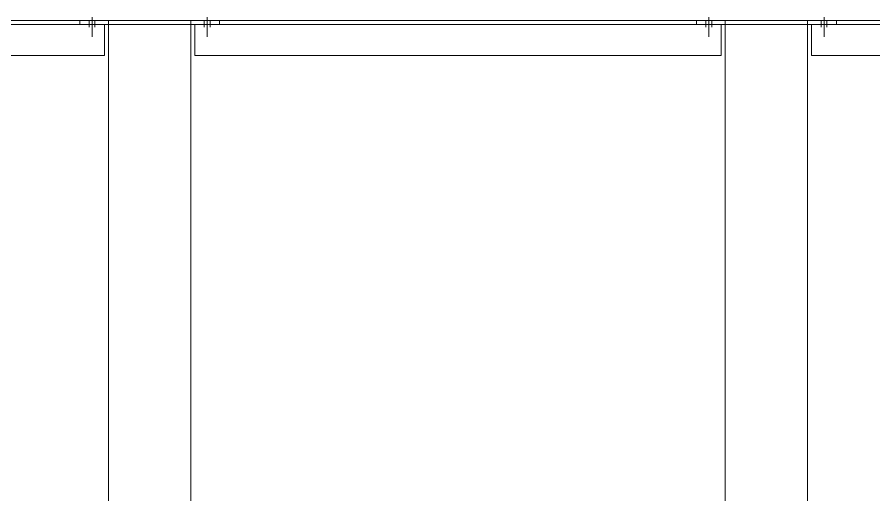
# Model space of a CAD drawing. Header units: millimetres. Extents: x 3774 to 718460, y -768339 to 192544.
# Drawn here: x 362925 to 365008, y -720400 to -719238 of the extents above; entities that cross this region are included whole.
import ezdxf

# ---------------------------------------------------------------- set-up
doc = ezdxf.new("R2010")
doc.units = ezdxf.units.MM
doc.linetypes.add('XKITLINE00', pattern=[0])
doc.linetypes.add('XKITLINE02', pattern=[4, 2, -2])
doc.layers.add('A-CANOPY', color=7, linetype='Continuous', lineweight=25)

# ---------------------------------------------------------------- blocks, each defined once
blk = doc.blocks.new('*A812963')
at = {"layer": 'A-CANOPY', "color": 7, "linetype": 'XKITLINE00', "lineweight": 0}
blk.add_line((1853.280041, -43.187037), (1988.480119, -43.187037), dxfattribs=at)
blk = doc.blocks.new('*A1693051')
at = {"layer": 'A-CANOPY', "color": 7, "linetype": 'XKITLINE00', "lineweight": 0}
for p, q in [((1881.000005, -43.26704), (1870.760005, -43.26704)), ((1870.760005, -43.86704), (1870.760005, -43.26704)), ((1881.000005, -43.86704), (1881.000005, -43.26704)), ((1881.000005, -43.86704), (1870.760005, -43.86704))]:
    blk.add_line(p, q, dxfattribs=at)
blk = doc.blocks.new('*A1703052')
at = {"layer": 'A-CANOPY', "color": 7, "linetype": 'XKITLINE00', "lineweight": 0}
for p, q in [((1893.000005, -43.26704), (1882.760005, -43.26704)), ((1882.760005, -43.86704), (1882.760005, -43.26704)), ((1893.000005, -43.86704), (1893.000005, -43.26704)), ((1893.000005, -43.86704), (1882.760005, -43.86704))]:
    blk.add_line(p, q, dxfattribs=at)
blk = doc.blocks.new('*A1713053')
at = {"layer": 'A-CANOPY', "color": 7, "linetype": 'XKITLINE02', "lineweight": 0}
for p, q in [((1883.000005, -43.12368), (1883.000005, -43.50704)), ((1883.000005, -43.12368), (1883.000005, -43.50704)), ((1882.944005, -43.18704), (1882.944005, -43.26704)), ((1882.944005, -43.18704), (1882.944005, -43.26704)), ((1882.944005, -43.26704), (1882.944005, -43.31904)), ((1882.944005, -43.26704), (1882.944005, -43.31904)), ((1883.056005, -43.18704), (1883.056005, -43.26704)), ((1883.056005, -43.18704), (1883.056005, -43.26704)), ((1883.056005, -43.26704), (1883.056005, -43.31904)), ((1883.056005, -43.26704), (1883.056005, -43.31904))]:
    blk.add_line(p, q, dxfattribs=at)
blk = doc.blocks.new('*A1723054')
at = {"layer": 'A-CANOPY', "color": 7, "linetype": 'XKITLINE02', "lineweight": 0}
for p, q in [((1880.760005, -43.12368), (1880.760005, -43.50704)), ((1880.760005, -43.12368), (1880.760005, -43.50704)), ((1880.704005, -43.18704), (1880.704005, -43.26704)), ((1880.704005, -43.18704), (1880.704005, -43.26704)), ((1880.704005, -43.26704), (1880.704005, -43.31904)), ((1880.704005, -43.26704), (1880.704005, -43.31904)), ((1880.816005, -43.18704), (1880.816005, -43.26704)), ((1880.816005, -43.18704), (1880.816005, -43.26704)), ((1880.816005, -43.26704), (1880.816005, -43.31904)), ((1880.816005, -43.26704), (1880.816005, -43.31904))]:
    blk.add_line(p, q, dxfattribs=at)
blk = doc.blocks.new('*A1733055')
at = {"layer": 'A-CANOPY', "color": 7, "linetype": 'XKITLINE00', "lineweight": 0}
for p, q in [((1880.520005, -43.26704), (1880.520005, -43.18704)), ((1882.760005, -43.26704), (1881.000005, -43.26704)), ((1881.080005, -43.26704), (1881.080005, -43.18704)), ((1882.680005, -43.26704), (1882.680005, -43.18704)), ((1883.240005, -43.26704), (1883.240005, -43.18704))]:
    blk.add_line(p, q, dxfattribs=at)
blk = doc.blocks.new('*A1763058')
at = {"layer": 'A-CANOPY', "color": 7, "linetype": 'XKITLINE00', "lineweight": 0}
for p, q in [((1905.000005, -43.26704), (1894.760005, -43.26704)), ((1894.760005, -43.86704), (1894.760005, -43.26704)), ((1905.000005, -43.86704), (1905.000005, -43.26704)), ((1905.000005, -43.86704), (1894.760005, -43.86704))]:
    blk.add_line(p, q, dxfattribs=at)
blk = doc.blocks.new('*A1783060')
at = {"layer": 'A-CANOPY', "color": 7, "linetype": 'XKITLINE02', "lineweight": 0}
for p, q in [((1895.000005, -43.12368), (1895.000005, -43.50704)), ((1895.000005, -43.12368), (1895.000005, -43.50704)), ((1894.944005, -43.18704), (1894.944005, -43.26704)), ((1894.944005, -43.18704), (1894.944005, -43.26704)), ((1894.944005, -43.26704), (1894.944005, -43.31904)), ((1894.944005, -43.26704), (1894.944005, -43.31904)), ((1895.056005, -43.18704), (1895.056005, -43.26704)), ((1895.056005, -43.18704), (1895.056005, -43.26704)), ((1895.056005, -43.26704), (1895.056005, -43.31904)), ((1895.056005, -43.26704), (1895.056005, -43.31904))]:
    blk.add_line(p, q, dxfattribs=at)
blk = doc.blocks.new('*A1793061')
at = {"layer": 'A-CANOPY', "color": 7, "linetype": 'XKITLINE02', "lineweight": 0}
for p, q in [((1892.760005, -43.12368), (1892.760005, -43.50704)), ((1892.760005, -43.12368), (1892.760005, -43.50704)), ((1892.704005, -43.18704), (1892.704005, -43.26704)), ((1892.704005, -43.18704), (1892.704005, -43.26704)), ((1892.704005, -43.26704), (1892.704005, -43.31904)), ((1892.704005, -43.26704), (1892.704005, -43.31904)), ((1892.816005, -43.18704), (1892.816005, -43.26704)), ((1892.816005, -43.18704), (1892.816005, -43.26704)), ((1892.816005, -43.26704), (1892.816005, -43.31904)), ((1892.816005, -43.26704), (1892.816005, -43.31904))]:
    blk.add_line(p, q, dxfattribs=at)
blk = doc.blocks.new('*A1803062')
at = {"layer": 'A-CANOPY', "color": 7, "linetype": 'XKITLINE00', "lineweight": 0}
for p, q in [((1892.520005, -43.26704), (1892.520005, -43.18704)), ((1894.760005, -43.26704), (1893.000005, -43.26704)), ((1893.080005, -43.26704), (1893.080005, -43.18704)), ((1894.680005, -43.26704), (1894.680005, -43.18704)), ((1895.240005, -43.26704), (1895.240005, -43.18704))]:
    blk.add_line(p, q, dxfattribs=at)
blk = doc.blocks.new('*A2423124')
at = {"layer": 'A-CANOPY', "color": 7, "linetype": 'XKITLINE00', "lineweight": 0}
for p, q in [((1893.080005, -57.095988), (1893.080005, -43.26704)), ((1894.680005, -43.26704), (1893.080005, -43.26704)), ((1894.680005, -57.095988), (1894.680005, -43.26704))]:
    blk.add_line(p, q, dxfattribs=at)
blk = doc.blocks.new('*A2433125')
at = {"layer": 'A-CANOPY', "color": 7, "linetype": 'XKITLINE00', "lineweight": 0}
for p, q in [((1881.080005, -57.095988), (1881.080005, -43.26704)), ((1882.680005, -43.26704), (1881.080005, -43.26704)), ((1882.680005, -57.095988), (1882.680005, -43.26704))]:
    blk.add_line(p, q, dxfattribs=at)
blk = doc.blocks.new('W-1-PP19-SE-ENT3_20260407-084553_PP19_ENT3_LOPL')
at = {"color": 7, "lineweight": 0, "xscale": 125, "yscale": 125, "zscale": 125}
for name in ['*A812963', '*A1723054', '*A1713053', '*A1793061', '*A1783060', '*A1693051', '*A1733055', '*A2433125', '*A1703052', '*A1803062', '*A2423124', '*A1763058']:
    blk.add_blockref(name, (-226235, 11475), dxfattribs=at)

msp = doc.modelspace()

# ---------------------------------------------------------------- block references
at = {"color": 7}
msp.add_blockref('W-1-PP19-SE-ENT3_20260407-084553_PP19_ENT3_LOPL', (354246.645, -725322.382), dxfattribs=at)

doc.saveas('drawing.dxf')
